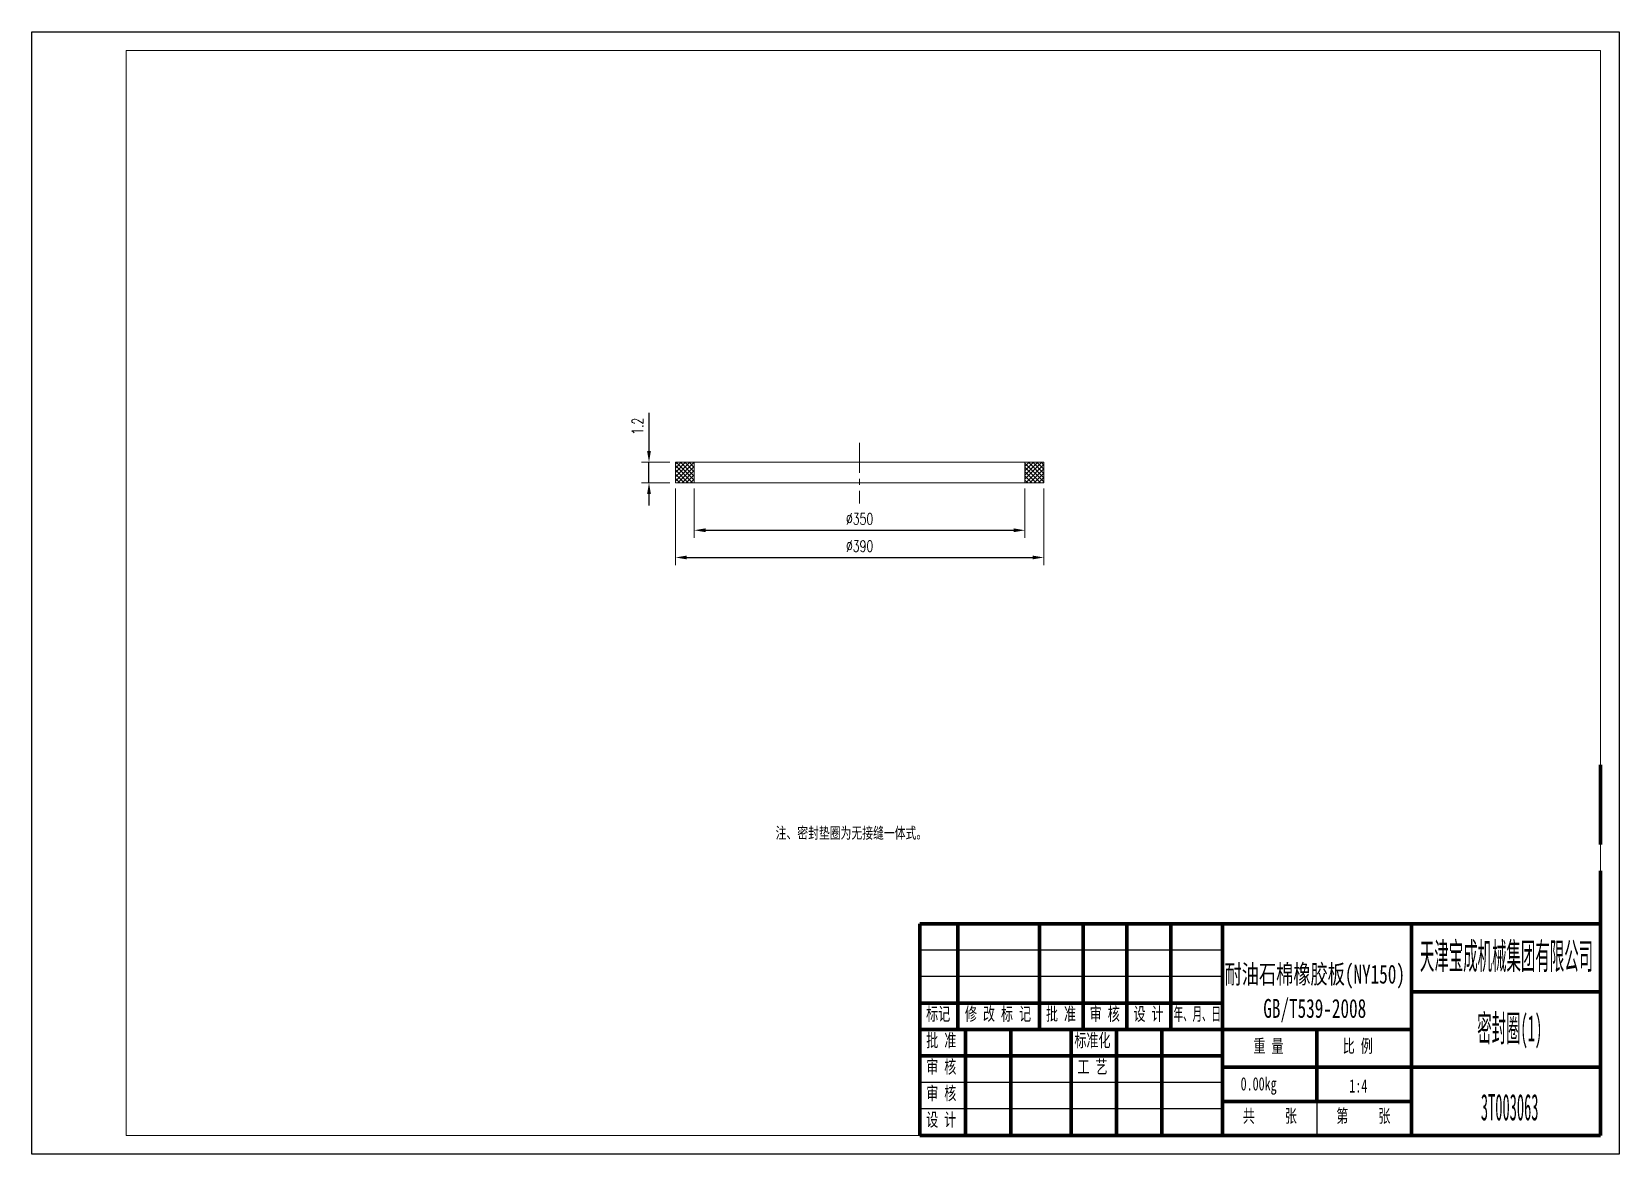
# Model space of a CAD drawing. Header units: millimetres. Extents: x 0 to 1680, y 0 to 1188.
import ezdxf

# ---------------------------------------------------------------- set-up
doc = ezdxf.new("R2010")
doc.units = ezdxf.units.MM
for name, pattern in [('CENTER', [50.8, 31.75, -6.35, 6.35, -6.35]), ('EB_DASH', [6, 3, -3]), ('EB_DASHDOT', [39, 30, -3, 3, -3])]:
    doc.linetypes.add(name, pattern=pattern)
for name, color, linetype, lineweight in [('中心线', 1, 'CENTER', 9), ('尺寸线', 4, 'Continuous', 9), ('标注线', 4, 'Continuous', 5), ('点划线', 1, 'EB_DASHDOT', 5), ('粗线', 7, 'Continuous', 15), ('虚线', 2, 'EB_DASH', 5)]:
    doc.layers.add(name, color=color, linetype=linetype, lineweight=lineweight)
doc.layers.add('边框', color=7, linetype='Continuous', lineweight=18, plot=False)
doc.styles.get("Standard").update_dxf_attribs({"font": 'romans.shx', "width": 0.7})
doc.styles.add('TextStyle1', font='', dxfattribs={"width": 0.510669})
doc.styles.add('UserTxtStyle4', font='', dxfattribs={"width": 0.667})
doc.styles.add('机械', font='', dxfattribs={"width": 0.4})
doc.styles.add('标准', font='', dxfattribs={"width": 0.667})
doc.styles.get('TextStyle1').set_extended_font_data('宋体')
doc.styles.get('UserTxtStyle4').set_extended_font_data('宋体')
doc.styles.get('机械').set_extended_font_data('宋体')
doc.styles.get('标准').set_extended_font_data('宋体')
doc.dimstyles.new('标准', dxfattribs={"dimscale": 4, "dimtxt": 3, "dimasz": 3, "dimexe": 2, "dimexo": 1.5, "dimgap": 1.5, "dimtad": 1, "dimdec": 1, "dimzin": 12, "dimdsep": 46, "dimtxsty": 'Standard', "dimcen": 0, "dimdle": 6, "dimclrd": 256, "dimclre": 256, "dimclrt": 256, "dimadec": 1, "dimazin": 3, "dimtfac": 1, "dimtdec": 1, "dimtmove": 0, "dimatfit": 0, "dimfxl": 0, "dimtolj": 1, "dimarcsym": 0})

# ---------------------------------------------------------------- blocks, each defined once
blk = doc.blocks.new('CAXBLOCK70')
at = {"layer": '粗线', "color": 0, "linetype": 'Continuous', "lineweight": 70}
for p, q in [((180, 0), (180, 14)), ((180, 14), (180, 0))]:
    blk.add_line(p, q, dxfattribs=at)
blk = doc.blocks.new('*X42')
at = {"layer": '尺寸线', "linetype": 'ByBlock'}
for points in [[(681.1, 631.6), (693.1, 629.6), (693.1, 633.6)], [(1071.1, 631.6), (1059.1, 629.6), (1059.1, 633.6)]]:
    blk.add_hatch(color=256, dxfattribs=at).paths.add_polyline_path(points, flags=0)
for p, q in [((681.1, 704.7), (681.1, 623.6)), ((1071.1, 704.7), (1071.1, 623.6))]:
    blk.add_line(p, q, dxfattribs=at)
at = {"layer": '尺寸线', "linetype": 'ByBlock', "lineweight": -2}
blk.add_line((693.1, 631.6), (1059.1, 631.6), dxfattribs=at)
at = {"layer": '尺寸线', "linetype": 'ByBlock', "insert": (876.1, 643.6), "char_height": 12, "width": 48, "attachment_point": 5}
blk.add_mtext('%%C390', dxfattribs=at)
blk = doc.blocks.new('*X43')
at = {"layer": '尺寸线', "linetype": 'ByBlock'}
for points in [[(701.1, 660.4), (713.1, 658.4), (713.1, 662.4)], [(1051.1, 660.4), (1039.1, 658.4), (1039.1, 662.4)]]:
    blk.add_hatch(color=256, dxfattribs=at).paths.add_polyline_path(points, flags=0)
for p, q in [((701.1, 704.7), (701.1, 652.4)), ((1051.1, 704.7), (1051.1, 652.4))]:
    blk.add_line(p, q, dxfattribs=at)
at = {"layer": '尺寸线', "linetype": 'ByBlock', "lineweight": -2}
blk.add_line((713.1, 660.4), (1039.1, 660.4), dxfattribs=at)
at = {"layer": '尺寸线', "linetype": 'ByBlock', "insert": (876.1, 672.4), "char_height": 12, "width": 46.8, "attachment_point": 5}
blk.add_mtext('%%C350', dxfattribs=at)
blk = doc.blocks.new('*X44')
at = {"layer": '尺寸线', "linetype": 'ByBlock'}
for points in [[(653.2, 732.3), (655.2, 744.3), (651.2, 744.3)], [(653.2, 710.7), (655.2, 698.7), (651.2, 698.7)]]:
    blk.add_hatch(color=256, dxfattribs=at).paths.add_polyline_path(points, flags=0)
at = {"layer": '尺寸线', "linetype": 'ByBlock', "lineweight": -2}
for p, q in [((653.2, 784.7), (653.2, 744.3)), ((653.2, 710.7), (653.2, 732.3)), ((681.1, 710.7), (681.1, 710.7)), ((653.2, 698.7), (653.2, 686.7))]:
    blk.add_line(p, q, dxfattribs=at)
at = {"layer": '尺寸线', "linetype": 'ByBlock'}
for p, q in [((675.1, 732.3), (645.2, 732.3)), ((675.1, 710.7), (645.2, 710.7))]:
    blk.add_line(p, q, dxfattribs=at)
at = {"layer": '尺寸线', "linetype": 'ByBlock', "insert": (641.2, 770.5), "char_height": 12, "width": 24, "attachment_point": 5, "rotation": 90}
blk.add_mtext('1.2', dxfattribs=at)

msp = doc.modelspace()

# ---------------------------------------------------------------- hatches: boundary and pattern name
at = {"layer": '尺寸线'}
h = msp.add_hatch(dxfattribs=at)
h.set_pattern_fill('ANSI37', color=256, angle=270, style=0)
h.paths.add_polyline_path([(701.09, 710.65), (701.09, 732.31), (681.09, 732.31), (681.09, 710.65)], flags=0)
h.paths.add_polyline_path([(1071.09, 710.65), (1071.09, 732.31), (1051.09, 732.31), (1051.09, 710.65)], flags=0)

# ---------------------------------------------------------------- linework, layer by layer
at = {"layer": '中心线'}
msp.add_line((876.09, 753), (876.09, 688.79), dxfattribs=at)
at = {"layer": '点划线', "linetype": 'Continuous', "lineweight": 25}
for p, q in [((1260, 216), (940, 216)), ((1260, 188), (940, 188)), ((1260, 76), (940, 76)), ((1260, 48), (940, 48))]:
    msp.add_line(p, q, dxfattribs=at)
at = {"layer": '粗线'}
for p, q in [((1660, 1168), (100, 1168)), ((100, 1168), (100, 20)), ((1660, 20), (1660, 1168)), ((681.09, 732.31), (1071.09, 732.31)), ((681.09, 732.31), (681.09, 710.65)), ((701.09, 710.65), (701.09, 732.31)), ((1051.09, 710.65), (1051.09, 732.31)), ((1071.09, 732.31), (1071.09, 710.65)), ((681.09, 710.65), (1071.09, 710.65)), ((100, 20), (1660, 20))]:
    msp.add_line(p, q, dxfattribs=at)
at = {"layer": '粗线', "color": 0, "linetype": 'Continuous', "lineweight": 70}
for p, q in [((1660, 384), (1660, 412)), ((1660, 356), (1660, 384)), ((1660, 328), (1660, 356))]:
    msp.add_line(p, q, dxfattribs=at)
at = {"layer": '粗线', "linetype": 'Continuous', "lineweight": 70}
for p, q in [((940, 244), (1660, 244)), ((940, 244), (940, 20)), ((980, 132), (980, 244)), ((1066.33, 132), (1066.33, 244)), ((1112.67, 132), (1112.67, 244)), ((1159, 132), (1159, 244)), ((1205.33, 132), (1205.33, 244)), ((1260, 244), (1260, 20)), ((1460, 20), (1460, 244)), ((1660, 244), (1660, 20)), ((1660, 172), (1460, 172)), ((1260, 160), (940, 160)), ((1460, 132), (940, 132)), ((988, 20), (988, 132)), ((1036, 20), (1036, 132)), ((1100, 20), (1100, 132)), ((1148, 20), (1148, 132)), ((1196, 20), (1196, 132)), ((1360, 132), (1360, 56)), ((1260, 104), (940, 104)), ((1460, 92), (1260, 92)), ((1660, 92), (1460, 92)), ((1460, 56), (1260, 56)), ((1660, 20), (940, 20))]:
    msp.add_line(p, q, dxfattribs=at)
at = {"layer": '虚线', "linetype": 'Continuous', "lineweight": 25}
msp.add_line((1360, 56), (1360, 20), dxfattribs=at)
at = {"layer": '边框', "linetype": 'Continuous', "lineweight": 25}
for p, q in [((0, 0), (0, 1188)), ((0, 1188), (1680, 1188)), ((1680, 1188), (1680, 0)), ((1680, 0), (0, 0))]:
    msp.add_line(p, q, dxfattribs=at)

# ---------------------------------------------------------------- block references
at = {"layer": '粗线', "color": 0, "linetype": 'ByBlock', "lineweight": -2, "xscale": 4.000000000000007, "yscale": 4.000000000000007, "zscale": 4.000000000000007}
msp.add_blockref('CAXBLOCK70', (940, 244), dxfattribs=at)

# ---------------------------------------------------------------- texts
at = {"layer": '标注线', "insert": (787.24, 346.07), "char_height": 12, "width": 254.3064, "attachment_point": 1}
msp.add_mtext('注、密封垫圈为无接缝一体式。', dxfattribs=at)
at = {"layer": '标注线', "attachment_point": 5}
for s, insert, char_height, width, style in [('天津宝成机械集团有限公司', (1560.68, 208.15), 28, 376.0711, '机械'), ('耐油石棉橡胶板(NY150)', (1357.76, 187.98), 20, 388.0458, '标准'), ('{\\H1.4286x;GB/T539-2008}', (1357.76, 151.93), 14, 224.4129, '标准'), ('密封圈(1)', (1564.05, 129.63), 28, 167.7511, '机械'), ('0.00kg', (1298.36, 72.22), 14, 77.6092, '标准'), ('1:4', (1403.89, 72.22), 14, 35.8994, '标准'), ('3T003063', (1564.05, 49.63), 28, 222.2871, '机械')]:
    msp.add_mtext(s, dxfattribs=dict(at, insert=insert, char_height=char_height, width=width, style=style))
at = {"layer": '粗线', "char_height": 14, "attachment_point": 1}
for s, insert, width, style in [('标记', (946.51, 155.59), 50.7365, 'UserTxtStyle4'), ('修 改 标 记', (987.54, 155.59), 143.8052, 'UserTxtStyle4'), ('批 准', (1073.31, 155.59), 64.2247, 'UserTxtStyle4'), ('审 核', (1119.64, 155.59), 62.9796, 'UserTxtStyle4'), ('设 计', (1165.97, 155.59), 63.8097, 'UserTxtStyle4'), ('年、月、日', (1208.39, 155.59), 97.152, 'TextStyle1'), ('批 准', (946.61, 127.59), 64.2247, 'UserTxtStyle4'), ('标准化', (1103.41, 127.59), 77.4016, 'UserTxtStyle4'), ('重 量', (1292.85, 121.59), 64.2247, 'UserTxtStyle4'), ('比 例', (1387.36, 121.59), 60.282, 'UserTxtStyle4'), ('审 核', (946.61, 99.59), 62.9796, 'UserTxtStyle4'), ('工 艺', (1106.61, 99.59), 63.3946, 'UserTxtStyle4'), ('审 核', (946.61, 71.59), 62.9796, 'UserTxtStyle4'), ('设 计', (946.61, 43.59), 63.8097, 'UserTxtStyle4'), ('共     张', (1281.64, 47.59), 117.4513, 'UserTxtStyle4'), ('第     张', (1380.59, 47.59), 117.3475, 'UserTxtStyle4')]:
    msp.add_mtext(s, dxfattribs=dict(at, insert=insert, width=width, style=style))

# ---------------------------------------------------------------- dimensions: what is measured, and where the dimension line sits
at = {"layer": '尺寸线'}
dim = msp.add_linear_dim(base=(653.25, 732.31), p1=(681.09, 710.65), p2=(681.09, 732.31), angle=90, text='1.2', dimstyle='标准', override={"dimsah": 1, "dimtzin": 0}, dxfattribs=at)
dim.commit()
dim.dimension.update_dxf_attribs({"geometry": '*X44', "text_midpoint": (641.25, 770.51)})
for base, p1, p2, picture, middle in [((1071.09, 631.63), (681.09, 710.65), (1071.09, 710.65), '*X42', (876.09, 643.63)), ((1051.09, 660.43), (701.09, 710.65), (1051.09, 710.65), '*X43', (876.09, 672.43))]:
    dim = msp.add_linear_dim(base=base, p1=p1, p2=p2, text='%%C<>', dimstyle='标准', override={"dimsah": 1, "dimtzin": 0}, dxfattribs=at)
    dim.commit()
    dim.dimension.update_dxf_attribs({"geometry": picture, "text_midpoint": middle})

doc.saveas('drawing.dxf')
